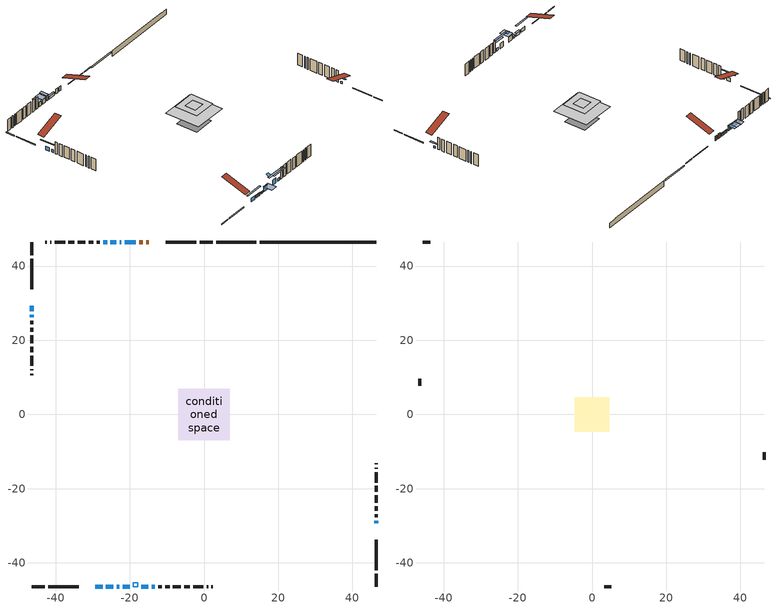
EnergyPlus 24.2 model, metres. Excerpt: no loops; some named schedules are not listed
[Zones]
conditioned space
 floor outside (Floor1 construction): -0.79,-0.79 -0.79,0.79 0.79,0.79 0.79,-0.79 z0.48
 floor adiabatic (Floor4 construction): -2.2,-2.2 -2.2,2.2 2.2,2.2 2.2,-2.2 z0.48
 floor adiabatic (AdiabaticFloorConstruction): -6.93,-6.93 -6.93,6.93 6.93,6.93 6.93,-6.93 z2.92
 floor foundation (Slab1 construction): -4.32,-4.32 -4.32,4.32 4.32,4.32 4.32,-4.32 z-1.82
 floor foundation (Slab2 construction): -2.2,-2.2 -2.2,2.2 2.2,2.2 2.2,-2.2 z-0.04
 wall outside (RimJoist1 construction): 2.37,46.47 -1.17,46.47 / -46.47,-46.47 -42.93,-46.47 / -46.47,46.47 -46.47,42.93 / 46.47,-46.47 46.47,-42.93 z0.48:0.78
 wall outside (RimJoist2 construction): -2.1,46.47 -10.34,46.47 / -42,-46.47 -33.77,-46.47 / -46.47,42 -46.47,33.77 / 46.47,-42 46.47,-33.77 z0.48:0.78
 wall outside (AdiabaticWallConstruction 1): -14.83,46.47 -15.62,46.47 / -16.55,46.47 -17.51,46.47 z0.48:2.51
 wall outside (AdiabaticWallConstruction): -29.27,-46.47 -27.34,-46.47 z0.48:1.85; -26.41,-46.47 -24.43,-46.47 / -18.44,46.47 -21.38,46.47 z0.48:1.52; -23.5,-46.47 -22.86,-46.47 / 46.47,-29.27 46.47,-28.63 z0.48:1.32; -46.47,29.27 -46.47,27.77 z0.48:1.88; -21.94,-46.47 -20.01,-46.47 / -16.93,-46.47 -15,-46.47 z0.48:2.54; -46.47,26.84 -46.47,26.16 z0.48:1.7; -14.07,-46.47 -13.21,-46.47 z0.48:1.65; -22.31,46.47 -22.74,46.47 z0.48:2.56; -23.67,46.47 -25.2,46.47 / -26.13,46.47 -27.15,46.47 z0.48:2.33
 wall outside (Wall1 construction): -28.08,46.47 -28.96,46.47 / -12.28,-46.47 -11.4,-46.47 / -46.47,25.24 -46.47,24.35 / 46.47,-27.7 46.47,-26.82 z0.48:5.36
 wall outside (Wall2 construction): -29.89,46.47 -31.06,46.47 / -10.47,-46.47 -9.29,-46.47 / -46.47,23.42 -46.47,22.25 / 46.47,-25.89 46.47,-24.72 z0.48:5.36
 wall outside (Wall3 construction): -31.99,46.47 -34.07,46.47 / -8.36,-46.47 -6.29,-46.47 / -46.47,21.32 -46.47,19.24 / 46.47,-23.79 46.47,-21.71 z0.48:5.36
 wall outside (Wall4 construction): -35,46.47 -36.52,46.47 / -5.36,-46.47 -3.84,-46.47 / -46.47,18.31 -46.47,16.79 / 46.47,-20.78 46.47,-19.26 z0.48:5.36
 wall outside (Wall5 construction): -37.45,46.47 -40.21,46.47 / -2.91,-46.47 -0.14,-46.47 / -46.47,15.86 -46.47,13.1 / 46.47,-18.33 46.47,-15.57 z0.48:5.36
 wall outside (Wall6 construction): -41.14,46.47 -41.45,46.47 / 0.78,-46.47 1.09,-46.47 / -46.47,12.17 -46.47,11.87 / 46.47,-14.64 46.47,-14.34 z0.48:5.36
 wall outside (Wall7 construction): -42.37,46.47 -42.71,46.47 / 2.02,-46.47 2.36,-46.47 / -46.47,10.94 -46.47,10.6 / 46.47,-13.41 46.47,-13.07 z0.48:5.36
 wall foundation (FoundationWall1 construction): 15.05,46.47,-1.82 15.05,46.47,0.48 43.33,46.47,0.48 43.33,46.47,0.22 46.47,46.47,0.22 46.47,46.47,-1.82
 wall foundation (FoundationWall2 construction): 14.12,46.47 3.3,46.47 z-0.04:0.48
 window (WindowConstruction): -29.27,-46.47 -27.34,-46.47 z0.48:1.85
 window (WindowConstruction 5): -26.41,-46.47 -24.43,-46.47 z0.48:1.52
 window (WindowConstruction 6): -23.5,-46.47 -22.87,-46.47 z0.48:1.32
 window (WindowConstruction 7): -18.44,46.47 -21.38,46.47 z0.48:1.52
 window (WindowConstruction 8): 46.47,-29.27 46.47,-28.63 z0.48:1.32
 window (WindowConstruction 9): -46.47,29.27 -46.47,27.77 z0.48:1.88
 window (WindowConstruction 10): -21.94,-46.47 -20.01,-46.47 z0.48:2.54
 window (WindowConstruction 12): -46.47,26.84 -46.47,26.16 z0.48:1.7
 window (WindowConstruction 1): -16.93,-46.47 -15,-46.47 z0.48:2.54
 window (WindowConstruction 2): -14.07,-46.47 -13.21,-46.47 z0.48:1.65
 window (WindowConstruction 11): -22.31,46.47 -22.74,46.47 z0.48:2.56
 window (WindowConstruction 3): -23.67,46.47 -25.2,46.47 z0.48:2.33
 window (WindowConstruction 4): -26.13,46.47 -27.15,46.47 z0.48:2.33
 door (Door): -14.84,46.47 -15.62,46.47 z0.48:2.51
 door (Door 1): -16.55,46.47 -17.51,46.47 z0.48:2.51
 ceiling adiabatic (AdiabaticFloorConstruction): 6.93,-6.93 6.93,6.93 -6.93,6.93 -6.93,-6.93 z2.92
 roof outside (AdiabaticRoofConstruction): -17.86,-46.47,5.36 -17.86,-45.32,5.74 -19.08,-45.32,5.74 -19.08,-46.47,5.36
 skylight (SkylightConstruction): -17.86,-46.47,5.36 -17.86,-45.32,5.74 -19.08,-45.32,5.74 -19.08,-46.47,5.36
attic - vented
 floor to conditioned space (Floor2 construction Reversed): -2.15,-2.15 -2.15,2.15 2.15,2.15 2.15,-2.15 z5.36
 floor to conditioned space (Floor3 construction Reversed): -4.67,-4.67 -4.67,4.67 4.67,4.67 4.67,-4.67 z5.36
 wall outside (Wall8 construction): -43.64,46.47 -45.54,46.47 / 3.29,-46.47 5.19,-46.47 / -46.47,9.67 -46.47,7.77 / 46.47,-12.14 46.47,-10.24 z0.48:5.36
 roof outside (Roof1 construction): -13.91,46.47,5.36 -13.91,36.45,8.7 -11.27,36.45,8.7 -11.27,46.47,5.36; -30.2,-46.47,5.36 -30.2,-36.45,8.7 -32.84,-36.45,8.7 -32.84,-46.47,5.36; -46.47,30.2,5.36 -36.45,30.2,8.7 -36.45,32.84,8.7 -46.47,32.84,5.36; 46.47,-30.2,5.36 36.45,-30.2,8.7 36.45,-32.84,8.7 46.47,-32.84,5.36
shading: -24.6,-46.47 -32.01,-46.47 -32.01,-47.08 -24.6,-47.08 z4.59; -24.28,-46.47 -26.56,-46.47 -26.56,-47.08 -24.28,-47.08 z1.67; -22.72,-46.47 -23.65,-46.47 -23.65,-47.08 -22.72,-47.08 z1.47; -21.53,46.47 -18.29,46.47 -18.29,47.08 -21.53,47.08 z1.67; 46.47,-27.27 46.47,-30.64 46.93,-30.64 46.93,-27.27 z2.69; -46.47,25.64 -46.47,31.4 -46.93,31.4 -46.93,25.64 z4.01; -19.71,-46.47 -22.24,-46.47 -22.24,-50.13 -19.71,-50.13 z2.84; -12.26,-46.47 -19.67,-46.47 -19.67,-47.08 -12.26,-47.08 z5.28; -10.47,-46.47 -16.81,-46.47 -16.81,-47.08 -10.47,-47.08 z4.39; -23.04,46.47 -22.01,46.47 -22.01,49.37 -23.04,49.37 z2.86; -25.5,46.47 -23.37,46.47 -23.37,49.37 -25.5,49.37 z2.63; -27.44,46.47 -25.83,46.47 -25.83,49.37 -27.44,49.37 z2.63
[Building]
Building 1: Terrain=Suburbs
[Site:Location]
Edmonton Intl AP_AB: Latitude {deg}=53.31; Longitude {deg}=-113.58; Time Zone {hr}=-7; Elevation {m}=723; Keep Site Location Information=Yes
[Site:GroundTemperature:Shallow]
-1.56185, -3.61833, -3.78302, -2.80711, 1.11059, 5.01004, 8.39065, 10.5322, 10.7141, 8.97234, 5.67794, 1.89811
[Site:WaterMainsTemperature]
Calculation Method=Schedule; Temperature Schedule=mains temperature schedule
[Material] Roughness=Rough; Thermal Absorptance=0.9
Name | Thickness {m} | Conductivity {W/m-K} | Density {kg/m3} | Specific Heat {J/kg-K} | Solar Absorptance | Visible Absorptance
asphalt or fiberglass shingles | 0.00635 | 0.162714 | 1121.4 | 1465.45 | 0.4 | 0.4
asphalt or fiberglass shingles 1 | 0.00635 | 0.162714 | 1121.4 | 1465.45 | 0.7 | 0.7
ceiling loosefill ins | 0.0846667 | 0.0480833 | 16.02 | 1046.75 | 0.7 | 0.7
ceiling loosefill ins 1 | 0.169333 | 0.0480833 | 16.02 | 1046.75 | 0.7 | 0.7
ceiling stud and cavity | 0.1397 | 0.0755593 | 65.682 | 1177.47 | 0.7 | 0.7
ceiling stud and cavity 1 | 0.1397 | 1.14976 | 65.682 | 1177.47 | 0.7 | 0.7
concrete 4.0 in. | 0.1016 | 1.803125 | 2242.8 | 837.4 | 0.7 | 0.7
concrete 8.0 in. | 0.2032 | 1.803125 | 2242.8 | 837.4 | 0.7 | 0.7
door material | 0.04445 | 0.188738 | 512.64 | 1214.23 | 0.7 | 0.7
exterior vertical ins | 0.0304294 | 0.029427 | 32.04 | 1214.23 | 0.7 | 0.7
exterior vertical ins 1 | 0.0540961 | 0.029427 | 32.04 | 1214.23 | 0.7 | 0.7
floor covering | 0.0127 | 0.0433444 | 54.468 | 1339.84 | 0.6 | 0.6
floor rigid ins | 0.051816 | 0.029427 | 32.04 | 1214.23 | 0.7 | 0.7
floor rigid ins 1; roof rigid ins; wall rigid ins | 0.512978 | 0.029427 | 32.04 | 1214.23 | 0.7 | 0.7
floor stud and cavity | 0.1397 | 0.372133 | 92.3553 | 1139.71 | 0.7 | 0.7
floor stud and cavity 1 | 0.1397 | 0.0773348 | 92.3553 | 1139.71 | 0.7 | 0.7
floor stud and cavity 2 | 0.1397 | 1.75129 | 37.0049 | 1207.88 | 0.7 | 0.7
furniture material conditioned space 1 | 0.1524 | 0.115458 | 640.8 | 1214.23 | 0.6 | 0.6
gypsum board | 0.0127 | 0.160291 | 801 | 837.4 | 0.6 | 0.6
gypsum board 1 | 0.0127 | 0.160291 | 801 | 837.4 | 0.7 | 0.7
osb sheathing 0.5 in. | 0.0127 | 0.115458 | 512.64 | 1214.23 | 0.7 | 0.7
osb sheathing 0.75 in. | 0.01905 | 0.115458 | 512.64 | 1214.23 | 0.7 | 0.7
osb sheathing 2.0 in. | 0.0508 | 0.115458 | 512.64 | 1214.23 | 0.7 | 0.7
rim joist stud and cavity | 0.0508 | 0.0328745 | 125.044 | 1163.47 | 0.6 | 0.6
roof stud and cavity | 0.18415 | 1.78685 | 37.0049 | 1207.88 | 0.6 | 0.6
wall stud and cavity | 0.1397 | 0.130064 | 139.0536 | 1170.24 | 0.7 | 0.7
wall stud and cavity 1 | 0.1397 | 0.0728542 | 139.0536 | 1170.24 | 0.7 | 0.7
wall stud and cavity 2 | 0.1397 | 0.0854019 | 139.0536 | 1170.24 | 0.7 | 0.7
wall stud and cavity 3 | 0.1397 | 0.0751309 | 139.0536 | 1170.24 | 0.7 | 0.7
wall stud and cavity 4 | 0.1397 | 0.0861437 | 139.0536 | 1170.24 | 0.7 | 0.7
wall stud and cavity 5 | 0.1397 | 0.119847 | 139.0536 | 1170.24 | 0.7 | 0.7
wall stud and cavity 6 | 0.1397 | 0.0747065 | 139.0536 | 1170.24 | 0.7 | 0.7
wall stud and cavity 7 | 0.0889 | 6.1454 | 50.32683 | 1063.81 | 0.6 | 0.6
wall stud and cavity 8 | 0.0889 | 0.380278 | 52.3479 | 1209.89 | 0.7 | 0.7
wall stud and cavity 9 | 0.0889 | 0.391764 | 83.0341 | 1211.67 | 0.7 | 0.7
wood siding | 0.0254 | 0.102417 | 544.68 | 1172.36 | 0.4 | 0.4
wood siding 1 | 0.00254 | 0.102417 | 544.68 | 1172.36 | 0.4 | 0.4
wood siding 2; wood siding 3; wood siding 4 | 0.0254 | 0.102417 | 544.68 | 1172.36 | 0.7 | 0.7
[WindowMaterial:SimpleGlazingSystem]
Name | U-Factor {W/m2-K} | Solar Heat Gain Coefficient
SkylightMaterial | 4.38361 | 0.6515
WindowMaterial | 3.04284 | 0.64
WindowMaterial 1 | 2.76632 | 0.61
WindowMaterial 10 | 3.114383 | 0.6
WindowMaterial 11 | 5.78702 | 0.59
WindowMaterial 2 | 3.071798 | 0.57
WindowMaterial 3 | 3.09962 | 0.62
WindowMaterial 4 | 3.09962 | 0.52
WindowMaterial 5 | 1.71248 | 0.41
WindowMaterial 6 | 1.92541 | 0.33
WindowMaterial 7 | 3.05874 | 0.6
WindowMaterial 8 | 3.09224 | 0.5
WindowMaterial 9 | 3.04852 | 0.63
[Construction]
AdiabaticFloorConstruction: floor stud and cavity 2, floor rigid ins 1, osb sheathing 0.75 in., floor covering
AdiabaticRoofConstruction: asphalt or fiberglass shingles 1, roof rigid ins, osb sheathing 0.75 in., roof stud and cavity
AdiabaticWallConstruction: wood siding 3, wall rigid ins, wall stud and cavity 8, gypsum board
AdiabaticWallConstruction 1: wood siding 4, wall rigid ins, wall stud and cavity 8, gypsum board
Door; Door 1: door material
Floor1 construction: floor stud and cavity, floor rigid ins, osb sheathing 0.75 in., floor covering
Floor2 construction Reversed: gypsum board, ceiling stud and cavity, ceiling loosefill ins
Floor3 construction Reversed: gypsum board, ceiling stud and cavity 1, ceiling loosefill ins 1
Floor4 construction: floor stud and cavity 1, osb sheathing 0.75 in., floor covering
FoundationWall1 construction; FoundationWall2 construction: concrete 8.0 in., gypsum board 1
furniture construction conditioned space 1: furniture material conditioned space 1
PartitionWallConstruction: gypsum board, wall stud and cavity 9, gypsum board
RimJoist1 construction; RimJoist2 construction: wood siding 2, osb sheathing 2.0 in., rim joist stud and cavity
Roof1 construction: asphalt or fiberglass shingles
SkylightConstruction: SkylightMaterial
Slab1 construction; Slab2 construction: concrete 4.0 in.
Wall1 construction: wood siding, osb sheathing 0.5 in., wall stud and cavity, gypsum board
Wall2 construction: wood siding, osb sheathing 0.5 in., wall stud and cavity 1, gypsum board
Wall3 construction: wood siding, osb sheathing 0.5 in., wall stud and cavity 2, gypsum board
Wall4 construction: wood siding, osb sheathing 0.5 in., wall stud and cavity 3, gypsum board
Wall5 construction: wood siding, osb sheathing 0.5 in., wall stud and cavity 4, gypsum board
Wall6 construction: wood siding, osb sheathing 0.5 in., wall stud and cavity 5, gypsum board
Wall7 construction: wood siding, osb sheathing 0.5 in., wall stud and cavity 6, gypsum board
Wall8 construction: wood siding 1, wall stud and cavity 7
WindowConstruction: WindowMaterial
WindowConstruction 1; WindowConstruction 10: WindowMaterial 1
WindowConstruction 11: WindowMaterial 10
WindowConstruction 12: WindowMaterial 11
WindowConstruction 2: WindowMaterial 2
WindowConstruction 3: WindowMaterial 3
WindowConstruction 4: WindowMaterial 4
WindowConstruction 5: WindowMaterial 5
WindowConstruction 6: WindowMaterial 6
WindowConstruction 7: WindowMaterial 7
WindowConstruction 8: WindowMaterial 8
WindowConstruction 9: WindowMaterial 9
[Zone] Multiplier=1; Part of Total Floor Area=Yes
Name | Volume {m3}
attic - vented | 58.5226
conditioned space | 684.2
[Space]
Name | Zone | Volume {m3}
attic - vented 1 | attic - vented | 58.5226
conditioned space 1 | conditioned space | 684.2
[ZoneInfiltration:EffectiveLeakageArea]
infil attic - vented 1: Zone or Space=attic - vented 1; Schedule=Always On Discrete; Effective Air Leakage Area {cm2}=3678.13; Stack Coefficient=0.000571372; Wind Coefficient=1.61503e-05
[ZoneMixing]
whole house fan mix: Zone or Space=attic - vented; Schedule=Always On Continuous; Design Flow Rate Calculation Method=Flow/Zone; Design Flow Rate {m3/s}=0; Source Zone or Space=conditioned space
[SurfaceProperty:ExposedFoundationPerimeter] Exposed Perimeter Calculation Method=TotalExposedPerimeter
Name | Total Exposed Perimeter {m}
Slab1 | 31.425
Slab2 | 10.82
[InternalMass] Zone or ZoneList=conditioned space; Space or SpaceList=conditioned space 1
Name | Construction | Surface Area {m2}
furniture mass conditioned space 1 | furniture construction conditioned space 1 | 123.122
partition wall mass | PartitionWallConstruction | 288.462
[Lights]
interior lighting: Zone or ZoneList or Space or SpaceList=conditioned space 1; Schedule=interior lighting schedule; Design Level Calculation Method=LightingLevel; Lighting Level {W}=343.2; Return Air Fraction=0; Fraction Radiant=0.6; Fraction Visible=0.2; Fraction Replaceable=1
[People]
occupants: Zone or ZoneList or Space or SpaceList=conditioned space 1; Number of People Schedule=occupants schedule; Number of People Calculation Method=People; Number of People=3; Fraction Radiant=0.314171; Sensible Heat Fraction=0.56303; Activity Level Schedule=occupants activity schedule; Carbon Dioxide Generation Rate {m3/s-W}=0; Enable ASHRAE 55 Comfort Warnings=No; Mean Radiant Temperature Calculation Type=EnclosureAveraged
[ElectricEquipment] Zone or ZoneList or Space or SpaceList=conditioned space 1; Design Level Calculation Method=EquipmentLevel
Name | Schedule | Design Level {W} | Fraction Latent | Fraction Radiant | Fraction Lost
clothes dryer | clothes dryer schedule | 140.772 | 0.015 | 0.081 | 0.85
clothes washer | clothes washer schedule | 32.1985 | 0.03 | 0.162 | 0.7
cooking range | cooking range schedule | 215.147 | 0.08 | 0.432 | 0.2
dishwasher | dishwasher schedule | 66.8632 | 0.3 | 0.18 | 0.4
fridge | fridge schedule | 72.9452 | 0 | 0.6 | 0
mech vent bath fan 0 | mech vent bath fan 0 schedule | 25.1 | 0 | 0 | 1
mech vent bath fan 1 | mech vent bath fan 1 schedule | 25.1 | 0 | 0 | 1
mech vent bath fan 2 | mech vent bath fan 2 schedule | 25.1 | 0 | 0 | 1
mech vent house fan | mech vent house fan schedule | 0 | 0 | 0 | 1
mech vent house fan cfis | mech vent house fan cfis schedule | 0 | 0 | 0 | 0
mech vent range fan 0 | mech vent range fan 0 schedule | 57 | 0 | 0 | 1
misc plug loads | misc plug loads schedule | 494.7 | 0.045 | 0.513 | 0.1
whole house fan | Always On Discrete | 0 | 0 | 0 | 1
[OtherEquipment] Zone or ZoneList or Space or SpaceList=conditioned space 1; Design Level Calculation Method=EquipmentLevel
Name | Fuel Type | Schedule | Design Level {W} | Fraction Latent | Fraction Radiant | Fraction Lost
clothes dryer 1 | Electricity | clothes dryer schedule | 0 | 0.015 | 0.081 | 0.85
cooking range 1 | Electricity | cooking range schedule | 0 | 0.08 | 0.432 | 0.2
general water use latent | None | general water use schedule | 62.594 | 1 | 0 | 0
general water use sensible | None | general water use schedule | -61.6891 | 0 | 0.6 | 0
mech vent house fan latent load | None | Always On Discrete | 0 | 1 | 0 | 0
mech vent house fan sensible load | None | Always On Discrete | 0 | 0 | 0 | 0
water heater energy adjustment1 | NaturalGas | Always On Discrete | 0.01 | 0 | 0 | 1
[ZoneInfiltration:DesignFlowRate] Zone or ZoneList or Space or SpaceList=conditioned space 1; Schedule=Always On Discrete; Design Flow Rate Calculation Method=Flow/Zone; Design Flow Rate {m3/s}=0
infil flow; natural vent flow; whole house fan flow
[Foundation:Kiva] Initial Indoor Air Temperature {C}=18; Wall Height Above Grade {m}=0.479999; Wall Depth Below Slab {m}=0.2032; Custom Block X Position 1 {m}=0.2159; Custom Block Z Position 1 {m}=0
Name | Custom Block Material Name 1 | Custom Block Depth 1 {m}
Foundation Kiva 1 | exterior vertical ins | 2.29999
Foundation Kiva 2 | exterior vertical ins 1 | 0.519989
[Foundation:Kiva:Settings]
Soil Conductivity {W/m-K}=0.849921; Soil Density {kg/m3}=1842.3; Soil Specific Heat {J/kg-K}=418.7; Ground Solar Absorptivity=0.9; Ground Thermal Absorptivity=0.9; Ground Surface Roughness {m}=0.03; Far-Field Width {m}=40; Deep-Ground Boundary Condition=ZeroFlux; Deep-Ground Depth {m}=40; Minimum Cell Dimension {m}=0.2; Maximum Cell Growth Coefficient=3; Simulation Timestep=Timestep
[Exterior:Lights]
exterior lighting: Schedule=exterior lighting schedule; Design Level {W}=75.6
[Schedule:Constant]
Name | Hourly Value
Always On Continuous; mech vent house fan schedule; mech vent house fan cfis schedule; Always On Discrete | 1
occupants activity schedule | 117.228
fridge schedule | 0
[Schedule:Week:Daily]
interior lighting schedule Week Rule - Jan1-Jan27: interior lighting schedule day, interior lighting schedule day, interior lighting schedule day, interior lighting schedule day, interior lighting schedule day, interior lighting schedule day, interior lighting schedule day, interior lighting schedule default day, interior lighting schedule default day, interior lighting schedule default day, interior lighting schedule default day, interior lighting schedule default day
interior lighting schedule Week Rule - Jan28-Feb3: interior lighting schedule day, interior lighting schedule day, interior lighting schedule day, interior lighting schedule day, interior lighting schedule day 1, interior lighting schedule day 1, interior lighting schedule day 1, interior lighting schedule default day, interior lighting schedule default day, interior lighting schedule default day, interior lighting schedule default day, interior lighting schedule default day
interior lighting schedule Week Rule - Feb4-Feb24: interior lighting schedule day 1, interior lighting schedule day 1, interior lighting schedule day 1, interior lighting schedule day 1, interior lighting schedule day 1, interior lighting schedule day 1, interior lighting schedule day 1, interior lighting schedule default day, interior lighting schedule default day, interior lighting schedule default day, interior lighting schedule default day, interior lighting schedule default day
interior lighting schedule Week Rule - Feb25-Mar3: interior lighting schedule day 1, interior lighting schedule day 1, interior lighting schedule day 1, interior lighting schedule day 1, interior lighting schedule day 2, interior lighting schedule day 2, interior lighting schedule day 2, interior lighting schedule default day, interior lighting schedule default day, interior lighting schedule default day, interior lighting schedule default day, interior lighting schedule default day
interior lighting schedule Week Rule - Mar4-Mar31: interior lighting schedule day 2, interior lighting schedule day 2, interior lighting schedule day 2, interior lighting schedule day 2, interior lighting schedule day 2, interior lighting schedule day 2, interior lighting schedule day 2, interior lighting schedule default day, interior lighting schedule default day, interior lighting schedule default day, interior lighting schedule default day, interior lighting schedule default day
interior lighting schedule Week Rule - Apr1-Apr28: interior lighting schedule day 3, interior lighting schedule day 3, interior lighting schedule day 3, interior lighting schedule day 3, interior lighting schedule day 3, interior lighting schedule day 3, interior lighting schedule day 3, interior lighting schedule default day, interior lighting schedule default day, interior lighting schedule default day, interior lighting schedule default day, interior lighting schedule default day
interior lighting schedule Week Rule - Apr29-May5: interior lighting schedule day 3, interior lighting schedule day 3, interior lighting schedule day 4, interior lighting schedule day 4, interior lighting schedule day 4, interior lighting schedule day 4, interior lighting schedule day 4, interior lighting schedule default day, interior lighting schedule default day, interior lighting schedule default day, interior lighting schedule default day, interior lighting schedule default day
interior lighting schedule Week Rule - May6-May26: interior lighting schedule day 4, interior lighting schedule day 4, interior lighting schedule day 4, interior lighting schedule day 4, interior lighting schedule day 4, interior lighting schedule day 4, interior lighting schedule day 4, interior lighting schedule default day, interior lighting schedule default day, interior lighting schedule default day, interior lighting schedule default day, interior lighting schedule default day
interior lighting schedule Week Rule - May27-Jun2: interior lighting schedule day 4, interior lighting schedule day 4, interior lighting schedule day 4, interior lighting schedule day 4, interior lighting schedule day 4, interior lighting schedule day 5, interior lighting schedule day 5, interior lighting schedule default day, interior lighting schedule default day, interior lighting schedule default day, interior lighting schedule default day, interior lighting schedule default day
interior lighting schedule Week Rule - Jun3-Jun30: interior lighting schedule day 5, interior lighting schedule day 5, interior lighting schedule day 5, interior lighting schedule day 5, interior lighting schedule day 5, interior lighting schedule day 5, interior lighting schedule day 5, interior lighting schedule default day, interior lighting schedule default day, interior lighting schedule default day, interior lighting schedule default day, interior lighting schedule default day
interior lighting schedule Week Rule - Jul1-Jul28: interior lighting schedule day 6, interior lighting schedule day 6, interior lighting schedule day 6, interior lighting schedule day 6, interior lighting schedule day 6, interior lighting schedule day 6, interior lighting schedule day 6, interior lighting schedule default day, interior lighting schedule default day, interior lighting schedule default day, interior lighting schedule default day, interior lighting schedule default day
interior lighting schedule Week Rule - Jul29-Aug4: interior lighting schedule day 6, interior lighting schedule day 6, interior lighting schedule day 6, interior lighting schedule day 7, interior lighting schedule day 7, interior lighting schedule day 7, interior lighting schedule day 7, interior lighting schedule default day, interior lighting schedule default day, interior lighting schedule default day, interior lighting schedule default day, interior lighting schedule default day
interior lighting schedule Week Rule - Aug5-Aug25: interior lighting schedule day 7, interior lighting schedule day 7, interior lighting schedule day 7, interior lighting schedule day 7, interior lighting schedule day 7, interior lighting schedule day 7, interior lighting schedule day 7, interior lighting schedule default day, interior lighting schedule default day, interior lighting schedule default day, interior lighting schedule default day, interior lighting schedule default day
interior lighting schedule Week Rule - Aug26-Sep1: interior lighting schedule day 7, interior lighting schedule day 7, interior lighting schedule day 7, interior lighting schedule day 7, interior lighting schedule day 7, interior lighting schedule day 7, interior lighting schedule day 8, interior lighting schedule default day, interior lighting schedule default day, interior lighting schedule default day, interior lighting schedule default day, interior lighting schedule default day
interior lighting schedule Week Rule - Sep2-Sep29: interior lighting schedule day 8, interior lighting schedule day 8, interior lighting schedule day 8, interior lighting schedule day 8, interior lighting schedule day 8, interior lighting schedule day 8, interior lighting schedule day 8, interior lighting schedule default day, interior lighting schedule default day, interior lighting schedule default day, interior lighting schedule default day, interior lighting schedule default day
interior lighting schedule Week Rule - Sep30-Oct6: interior lighting schedule day 8, interior lighting schedule day 9, interior lighting schedule day 9, interior lighting schedule day 9, interior lighting schedule day 9, interior lighting schedule day 9, interior lighting schedule day 9, interior lighting schedule default day, interior lighting schedule default day, interior lighting schedule default day, interior lighting schedule default day, interior lighting schedule default day
interior lighting schedule Week Rule - Oct7-Oct27: interior lighting schedule day 9, interior lighting schedule day 9, interior lighting schedule day 9, interior lighting schedule day 9, interior lighting schedule day 9, interior lighting schedule day 9, interior lighting schedule day 9, interior lighting schedule default day, interior lighting schedule default day, interior lighting schedule default day, interior lighting schedule default day, interior lighting schedule default day
interior lighting schedule Week Rule - Oct28-Nov3: interior lighting schedule day 9, interior lighting schedule day 9, interior lighting schedule day 9, interior lighting schedule day 9, interior lighting schedule day 10, interior lighting schedule day 10, interior lighting schedule day 10, interior lighting schedule default day, interior lighting schedule default day, interior lighting schedule default day, interior lighting schedule default day, interior lighting schedule default day
interior lighting schedule Week Rule - Nov4-Nov24: interior lighting schedule day 10, interior lighting schedule day 10, interior lighting schedule day 10, interior lighting schedule day 10, interior lighting schedule day 10, interior lighting schedule day 10, interior lighting schedule day 10, interior lighting schedule default day, interior lighting schedule default day, interior lighting schedule default day, interior lighting schedule default day, interior lighting schedule default day
interior lighting schedule Week Rule - Nov25-Dec1: interior lighting schedule day 10, interior lighting schedule day 10, interior lighting schedule day 10, interior lighting schedule day 10, interior lighting schedule day 10, interior lighting schedule day 10, interior lighting schedule day 11, interior lighting schedule default day, interior lighting schedule default day, interior lighting schedule default day, interior lighting schedule default day, interior lighting schedule default day
interior lighting schedule Week Rule - Dec2-Dec31: interior lighting schedule day 11, interior lighting schedule day 11, interior lighting schedule day 11, interior lighting schedule day 11, interior lighting schedule day 11, interior lighting schedule day 11, interior lighting schedule day 11, interior lighting schedule default day, interior lighting schedule default day, interior lighting schedule default day, interior lighting schedule default day, interior lighting schedule default day
occupants schedule Week Rule - Jan1-Dec31: occupants schedule day, occupants schedule day, occupants schedule day, occupants schedule day, occupants schedule day, occupants schedule day, occupants schedule day, occupants schedule default day, occupants schedule default day, occupants schedule default day, occupants schedule default day, occupants schedule default day
clothes dryer schedule Week Rule - Jan1-Dec31: clothes dryer schedule day, clothes dryer schedule day, clothes dryer schedule day, clothes dryer schedule day, clothes dryer schedule day, clothes dryer schedule day, clothes dryer schedule day, clothes dryer schedule default day, clothes dryer schedule default day, clothes dryer schedule default day, clothes dryer schedule default day, clothes dryer schedule default day
clothes washer schedule Week Rule - Jan1-Dec31: clothes washer schedule day, clothes washer schedule day, clothes washer schedule day, clothes washer schedule day, clothes washer schedule day, clothes washer schedule day, clothes washer schedule day, clothes washer schedule default day, clothes washer schedule default day, clothes washer schedule default day, clothes washer schedule default day, clothes washer schedule default day
cooking range schedule Week Rule - Jan1-Dec31: cooking range schedule day, cooking range schedule day, cooking range schedule day, cooking range schedule day, cooking range schedule day, cooking range schedule day, cooking range schedule day, cooking range schedule default day, cooking range schedule default day, cooking range schedule default day, cooking range schedule default day, cooking range schedule default day
dishwasher schedule Week Rule - Jan1-Dec31: dishwasher schedule day, dishwasher schedule day, dishwasher schedule day, dishwasher schedule day, dishwasher schedule day, dishwasher schedule day, dishwasher schedule day, dishwasher schedule default day, dishwasher schedule default day, dishwasher schedule default day, dishwasher schedule default day, dishwasher schedule default day
mech vent bath fan 0 schedule Week Rule - Jan1-Dec31: mech vent bath fan 0 schedule day, mech vent bath fan 0 schedule day, mech vent bath fan 0 schedule day, mech vent bath fan 0 schedule day, mech vent bath fan 0 schedule day, mech vent bath fan 0 schedule day, mech vent bath fan 0 schedule day, mech vent bath fan 0 schedule default day, mech vent bath fan 0 schedule default day, mech vent bath fan 0 schedule default day, mech vent bath fan 0 schedule default day, mech vent bath fan 0 schedule default day
mech vent bath fan 1 schedule Week Rule - Jan1-Dec31: mech vent bath fan 1 schedule day, mech vent bath fan 1 schedule day, mech vent bath fan 1 schedule day, mech vent bath fan 1 schedule day, mech vent bath fan 1 schedule day, mech vent bath fan 1 schedule day, mech vent bath fan 1 schedule day, mech vent bath fan 1 schedule default day, mech vent bath fan 1 schedule default day, mech vent bath fan 1 schedule default day, mech vent bath fan 1 schedule default day, mech vent bath fan 1 schedule default day
mech vent bath fan 2 schedule Week Rule - Jan1-Dec31: mech vent bath fan 2 schedule day, mech vent bath fan 2 schedule day, mech vent bath fan 2 schedule day, mech vent bath fan 2 schedule day, mech vent bath fan 2 schedule day, mech vent bath fan 2 schedule day, mech vent bath fan 2 schedule day, mech vent bath fan 2 schedule default day, mech vent bath fan 2 schedule default day, mech vent bath fan 2 schedule default day, mech vent bath fan 2 schedule default day, mech vent bath fan 2 schedule default day
mech vent range fan 0 schedule Week Rule - Jan1-Dec31: mech vent range fan 0 schedule day, mech vent range fan 0 schedule day, mech vent range fan 0 schedule day, mech vent range fan 0 schedule day, mech vent range fan 0 schedule day, mech vent range fan 0 schedule day, mech vent range fan 0 schedule day, mech vent range fan 0 schedule default day, mech vent range fan 0 schedule default day, mech vent range fan 0 schedule default day, mech vent range fan 0 schedule default day, mech vent range fan 0 schedule default day
misc plug loads schedule Week Rule - Jan1-Dec31: misc plug loads schedule day, misc plug loads schedule day, misc plug loads schedule day, misc plug loads schedule day, misc plug loads schedule day, misc plug loads schedule day, misc plug loads schedule day, misc plug loads schedule default day, misc plug loads schedule default day, misc plug loads schedule default day, misc plug loads schedule default day, misc plug loads schedule default day
general water use schedule Week Rule - Jan1-Dec31: general water use schedule day, general water use schedule day, general water use schedule day, general water use schedule day, general water use schedule day, general water use schedule day, general water use schedule day, general water use schedule default day, general water use schedule default day, general water use schedule default day, general water use schedule default day, general water use schedule default day
exterior lighting schedule Week Rule - Jan1-Jan27: exterior lighting schedule day, exterior lighting schedule day, exterior lighting schedule day, exterior lighting schedule day, exterior lighting schedule day, exterior lighting schedule day, exterior lighting schedule day, exterior lighting schedule default day, exterior lighting schedule default day, exterior lighting schedule default day, exterior lighting schedule default day, exterior lighting schedule default day
[Schedule:Year]
interior lighting schedule: interior lighting schedule Week Rule - Jan1-Jan27, 1, 1, 1, 27, interior lighting schedule Week Rule - Jan28-Feb3, 1, 28, 2, 3, interior lighting schedule Week Rule - Feb4-Feb24, 2, 4, 2, 24, interior lighting schedule Week Rule - Feb25-Mar3, 2, 25, 3, 3, interior lighting schedule Week Rule - Mar4-Mar31, 3, 4, 3, 31, interior lighting schedule Week Rule - Apr1-Apr28, 4, 1, 4, 28, interior lighting schedule Week Rule - Apr29-May5, 4, 29, 5, 5, interior lighting schedule Week Rule - May6-May26, 5, 6, 5, 26, interior lighting schedule Week Rule - May27-Jun2, 5, 27, 6, 2, interior lighting schedule Week Rule - Jun3-Jun30, 6, 3, 6, 30, interior lighting schedule Week Rule - Jul1-Jul28, 7, 1, 7, 28, interior lighting schedule Week Rule - Jul29-Aug4, 7, 29, 8, 4, interior lighting schedule Week Rule - Aug5-Aug25, 8, 5, 8, 25, interior lighting schedule Week Rule - Aug26-Sep1, 8, 26, 9, 1, interior lighting schedule Week Rule - Sep2-Sep29, 9, 2, 9, 29, interior lighting schedule Week Rule - Sep30-Oct6, 9, 30, 10, 6, interior lighting schedule Week Rule - Oct7-Oct27, 10, 7, 10, 27, interior lighting schedule Week Rule - Oct28-Nov3, 10, 28, 11, 3, interior lighting schedule Week Rule - Nov4-Nov24, 11, 4, 11, 24, interior lighting schedule Week Rule - Nov25-Dec1, 11, 25, 12, 1, interior lighting schedule Week Rule - Dec2-Dec31, 12, 2, 12, 31
occupants schedule: occupants schedule Week Rule - Jan1-Dec31, 1, 1, 12, 31
clothes dryer schedule: clothes dryer schedule Week Rule - Jan1-Dec31, 1, 1, 12, 31
clothes washer schedule: clothes washer schedule Week Rule - Jan1-Dec31, 1, 1, 12, 31
cooking range schedule: cooking range schedule Week Rule - Jan1-Dec31, 1, 1, 12, 31
dishwasher schedule: dishwasher schedule Week Rule - Jan1-Dec31, 1, 1, 12, 31
mech vent bath fan 0 schedule: mech vent bath fan 0 schedule Week Rule - Jan1-Dec31, 1, 1, 12, 31
mech vent bath fan 1 schedule: mech vent bath fan 1 schedule Week Rule - Jan1-Dec31, 1, 1, 12, 31
mech vent bath fan 2 schedule: mech vent bath fan 2 schedule Week Rule - Jan1-Dec31, 1, 1, 12, 31
mech vent range fan 0 schedule: mech vent range fan 0 schedule Week Rule - Jan1-Dec31, 1, 1, 12, 31
misc plug loads schedule: misc plug loads schedule Week Rule - Jan1-Dec31, 1, 1, 12, 31
general water use schedule: general water use schedule Week Rule - Jan1-Dec31, 1, 1, 12, 31
exterior lighting schedule: exterior lighting schedule Week Rule - Jan1-Jan27, 1, 1, 1, 27, exterior lighting schedule Week Rule - Jan28-Feb3, 1, 28, 2, 3, exterior lighting schedule Week Rule - Feb4-Feb24, 2, 4, 2, 24, exterior lighting schedule Week Rule - Feb25-Mar3, 2, 25, 3, 3, exterior lighting schedule Week Rule - Mar4-Mar31, 3, 4, 3, 31, exterior lighting schedule Week Rule - Apr1-Apr28, 4, 1, 4, 28, exterior lighting schedule Week Rule - Apr29-May5, 4, 29, 5, 5, exterior lighting schedule Week Rule - May6-May26, 5, 6, 5, 26, exterior lighting schedule Week Rule - May27-Jun2, 5, 27, 6, 2, exterior lighting schedule Week Rule - Jun3-Jun30, 6, 3, 6, 30, exterior lighting schedule Week Rule - Jul1-Jul28, 7, 1, 7, 28, exterior lighting schedule Week Rule - Jul29-Aug4, 7, 29, 8, 4, exterior lighting schedule Week Rule - Aug5-Aug25, 8, 5, 8, 25, exterior lighting schedule Week Rule - Aug26-Sep1, 8, 26, 9, 1, exterior lighting schedule Week Rule - Sep2-Sep29, 9, 2, 9, 29, exterior lighting schedule Week Rule - Sep30-Oct6, 9, 30, 10, 6, exterior lighting schedule Week Rule - Oct7-Oct27, 10, 7, 10, 27, exterior lighting schedule Week Rule - Oct28-Nov3, 10, 28, 11, 3, exterior lighting schedule Week Rule - Nov4-Nov24, 11, 4, 11, 24, exterior lighting schedule Week Rule - Nov25-Dec1, 11, 25, 12, 1, exterior lighting schedule Week Rule - Dec2-Dec31, 12, 2, 12, 31
[Schedule:Compact]
mains temperature schedule: Through: 01/01, For: AllDays, Until: 24:00, 3.97167, Through: 01/02, For: AllDays, Until: 24:00, 3.90778, Through: 01/03, For: AllDays, Until: 24:00, 3.84556, Through: 01/04, For: AllDays, Until: 24:00, 3.78389, Through: 01/05, For: AllDays, Until: 24:00, 3.72278, Through: 01/06, For: AllDays, Until: 24:00, 3.66278, Through: 01/07, For: AllDays, Until: 24:00, 3.60389, Through: 01/08, For: AllDays, Until: 24:00, 3.54556, Through: 01/09, For: AllDays, Until: 24:00, 3.48833, Through: 01/10, For: AllDays, Until: 24:00, 3.43167, Through: 01/11, For: AllDays, Until: 24:00, 3.37611, Through: 01/12, For: AllDays, Until: 24:00, 3.32167, Through: 01/13, For: AllDays, Until: 24:00, 3.26833, Through: 01/14, For: AllDays, Until: 24:00, 3.21556, Through: 01/15, For: AllDays, Until: 24:00, 3.16444, Through: 01/16, For: AllDays, Until: 24:00, 3.11389, Through: 01/17, For: AllDays, Until: 24:00, 3.06444, Through: 01/18, For: AllDays, Until: 24:00, 3.01611, Through: 01/19, For: AllDays, Until: 24:00, 2.96889, Through: 01/20, For: AllDays, Until: 24:00, 2.92278, Through: 01/21, For: AllDays, Until: 24:00, 2.87722, Through: 01/22, For: AllDays, Until: 24:00, 2.83333, Through: 01/23, For: AllDays, Until: 24:00, 2.79056, Through: 01/24, For: AllDays, Until: 24:00, 2.74889, Through: 01/25, For: AllDays, Until: 24:00, 2.70833, Through: 01/26, For: AllDays, Until: 24:00, 2.66889, Through: 01/27, For: AllDays, Until: 24:00, 2.63056, Through: 01/28, For: AllDays, Until: 24:00, 2.59333, Through: 01/29, For: AllDays, Until: 24:00, 2.55778, Through: 01/30, For: AllDays, Until: 24:00, 2.52278, Through: 01/31, For: AllDays, Until: 24:00, 2.48944, Through: 02/01, For: AllDays, Until: 24:00, 2.45722, Through: 02/02, For: AllDays, Until: 24:00, 2.42611, Through: 02/03, For: AllDays, Until: 24:00, 2.39667, Through: 02/04, For: AllDays, Until: 24:00, 2.36833, Through: 02/05, For: AllDays, Until: 24:00, 2.34111, Through: 02/06, For: AllDays, Until: 24:00, 2.315, Through: 02/07, For: AllDays, Until: 24:00, 2.29056, Through: 02/08, For: AllDays, Until: 24:00, 2.26722, Through: 02/09, For: AllDays, Until: 24:00, 2.245, Through: 02/10, For: AllDays, Until: 24:00, 2.22444, Through: 02/11, For: AllDays, Until: 24:00, 2.20444, Through: 02/12, For: AllDays, Until: 24:00, 2.18667, Through: 02/13, For: AllDays, Until: 24:00, 2.17, Through: 02/14, For: AllDays, Until: 24:00, 2.15444, Through: 02/15, For: AllDays, Until: 24:00, 2.14, Through: 02/16, For: AllDays, Until: 24:00, 2.12722, Through: 02/17, For: AllDays, Until: 24:00, 2.11556, Through: 02/18, For: AllDays, Until: 24:00, 2.10556, Through: 02/19, For: AllDays, Until: 24:00, 2.09667, Through: 02/20, For: AllDays, Until: 24:00, 2.08889, Through: 02/21, For: AllDays, Until: 24:00, 2.08278, Through: 02/22, For: AllDays, Until: 24:00, 2.07833, Through: 02/23, For: AllDays, Until: 24:00, 2.07444, Through: 02/24, For: AllDays, Until: 24:00, 2.07278, Through: 02/25, For: AllDays, Until: 24:00, 2.07167, Through: 02/26, For: AllDays, Until: 24:00, 2.07222, Through: 02/27, For: AllDays, Until: 24:00, 2.07444, Through: 02/28, For: AllDays, Until: 24:00, 2.07778, Through: 03/01, For: AllDays, Until: 24:00, 2.08222, Through: 03/02, For: AllDays, Until: 24:00, 2.08833, Through: 03/03, For: AllDays, Until: 24:00, 2.09556, Through: 03/04, For: AllDays, Until: 24:00, 2.10444, Through: 03/05, For: AllDays, Until: 24:00, 2.11444, Through: 03/06, For: AllDays, Until: 24:00, 2.12556, Through: 03/07, For: AllDays, Until: 24:00, 2.13833, Through: 03/08, For: AllDays, Until: 24:00, 2.15278, Through: 03/09, For: AllDays, Until: 24:00, 2.16778, Through: 03/10, For: AllDays, Until: 24:00, 2.18444, Through: 03/11, For: AllDays, Until: 24:00, 2.20278, Through: 03/12, For: AllDays, Until: 24:00, 2.22167, Through: 03/13, For: AllDays, Until: 24:00, 2.24278, Through: 03/14, For: AllDays, Until: 24:00, 2.26444, Through: 03/15, For: AllDays, Until: 24:00, 2.28778, Through: 03/16, For: AllDays, Until: 24:00, 2.31222, Through: 03/17, For: AllDays, Until: 24:00, 2.33778, Through: 03/18, For: AllDays, Until: 24:00, 2.365, Through: 03/19, For: AllDays, Until: 24:00, 2.39333, Through: 03/20, For: AllDays, Until: 24:00, 2.42278, Through: 03/21, For: AllDays, Until: 24:00, 2.45389, Through: 03/22, For: AllDays, Until: 24:00, 2.48611, Through: 03/23, For: AllDays, Until: 24:00, 2.51889, Through: 03/24, For: AllDays, Until: 24:00, 2.55389, Through: 03/25, For: AllDays, Until: 24:00, 2.58944, Through: 03/26, For: AllDays, Until: 24:00, 2.62611, Through: 03/27, For: AllDays, Until: 24:00, 2.66444, Through: 03/28, For: AllDays, Until: 24:00, 2.70389, Through: 03/29, For: AllDays, Until: 24:00, 2.74389, Through: 03/30, For: AllDays, Until: 24:00, 2.78556, Through: 03/31, For: AllDays, Until: 24:00, 2.82833, Through: 04/01, For: AllDays, Until: 24:00, 2.87222, Through: 04/02, For: AllDays, Until: 24:00, 2.91722, Through: 04/03, For: AllDays, Until: 24:00, 2.96333, Through: 04/04, For: AllDays, Until: 24:00, 3.01056, Through: 04/05, For: AllDays, Until: 24:00, 3.05889, Through: 04/06, For: AllDays, Until: 24:00, 3.10833, Through: 04/07, For: AllDays, Until: 24:00, 3.15833, Through: 04/08, For: AllDays, Until: 24:00, 3.21, Through: 04/09, For: AllDays, Until: 24:00, 3.26222, Through: 04/10, For: AllDays, Until: 24:00, 3.31556, Through: 04/11, For: AllDays, Until: 24:00, 3.37, Through: 04/12, For: AllDays, Until: 24:00, 3.42556, Through: 04/13, For: AllDays, Until: 24:00, 3.48167, Through: 04/14, For: AllDays, Until: 24:00, 3.53889, Through: 04/15, For: AllDays, Until: 24:00, 3.59722, Through: 04/16, For: AllDays, Until: 24:00, 3.65611, Through: 04/17, For: AllDays, Until: 24:00, 3.71611, Through: 04/18, For: AllDays, Until: 24:00, 3.77667, Through: 04/19, For: AllDays, Until: 24:00, 3.83833, Through: 04/20, For: AllDays, Until: 24:00, 3.90111, Through: 04/21, For: AllDays, Until: 24:00, 3.96444, Through: 04/22, For: AllDays, Until: 24:00, 4.02833, Through: 04/23, For: AllDays, Until: 24:00, 4.09333, Through: 04/24, For: AllDays, Until: 24:00, 4.15889, Through: 04/25, For: AllDays, Until: 24:00, 4.225, Through: 04/26, For: AllDays, Until: 24:00, 4.29222, Through: 04/27, For: AllDays, Until: 24:00, 4.36, Through: 04/28, For: AllDays, Until: 24:00, 4.42833, Through: 04/29, For: AllDays, Until: 24:00, 4.49722, Through: 04/30, For: AllDays, Until: 24:00, 4.56667, Through: 05/01, For: AllDays, Until: 24:00, 4.63722, Through: 05/02, For: AllDays, Until: 24:00, 4.70833, Through: 05/03, For: AllDays, Until: 24:00, 4.77944, Through: 05/04, For: AllDays, Until: 24:00, 4.85167, Through: 05/05, For: AllDays, Until: 24:00, 4.92389, Through: 05/06, For: AllDays, Until: 24:00, 4.99722, Through: 05/07, For: AllDays, Until: 24:00, 5.07056, Through: 05/08, For: AllDays, Until: 24:00, 5.145, Through: 05/09, For: AllDays, Until: 24:00, 5.21944, Through: 05/10, For: AllDays, Until: 24:00, 5.29389, Through: 05/11, For: AllDays, Until: 24:00, 5.36944, Through: 05/12, For: AllDays, Until: 24:00, 5.445, Through: 05/13, For: AllDays, Until: 24:00, 5.52111, Through: 05/14, For: AllDays, Until: 24:00, 5.59722, Through: 05/15, For: AllDays, Until: 24:00, 5.67389, Through: 05/16, For: AllDays, Until: 24:00, 5.75056, Through: 05/17, For: AllDays, Until: 24:00, 5.82778, Through: 05/18, For: AllDays, Until: 24:00, 5.90556, Through: 05/19, For: AllDays, Until: 24:00, 5.98278, Through: 05/20, For: AllDays, Until: 24:00, 6.06056, Through: 05/21, For: AllDays, Until: 24:00, 6.13889, Through: 05/22, For: AllDays, Until: 24:00, 6.21667, Through: 05/23, For: AllDays, Until: 24:00, 6.295, Through: 05/24, For: AllDays, Until: 24:00, 6.37333, Through: 05/25, For: AllDays, Until: 24:00, 6.45222, Through: 05/26, For: AllDays, Until: 24:00, 6.53056, Through: 05/27, For: AllDays, Until: 24:00, 6.60889, Through: 05/28, For: AllDays, Until: 24:00, 6.68778, Through: 05/29, For: AllDays, Until: 24:00, 6.76611, Through: 05/30, For: AllDays, Until: 24:00, 6.84444, Through: 05/31, For: AllDays, Until: 24:00, 6.92278, Through: 06/01, For: AllDays, Until: 24:00, 7.00111, Through: 06/02, For: AllDays, Until: 24:00, 7.07944, Through: 06/03, For: AllDays, Until: 24:00, 7.15778, Through: 06/04, For: AllDays, Until: 24:00, 7.23556, Through: 06/05, For: AllDays, Until: 24:00, 7.31333, Through: 06/06, For: AllDays, Until: 24:00, 7.39056, Through: 06/07, For: AllDays, Until: 24:00, 7.46833, Through: 06/08, For: AllDays, Until: 24:00, 7.545, Through: 06/09, For: AllDays, Until: 24:00, 7.62222, Through: 06/10, For: AllDays, Until: 24:00, 7.69833, Through: 06/11, For: AllDays, Until: 24:00, 7.775, Through: 06/12, For: AllDays, Until: 24:00, 7.85056, Through: 06/13, For: AllDays, Until: 24:00, 7.92611, Through: 06/14, For: AllDays, Until: 24:00, 8.00111, Through: 06/15, For: AllDays, Until: 24:00, 8.07611, Through: 06/16, For: AllDays, Until: 24:00, 8.15056, Through: 06/17, For: AllDays, Until: 24:00, 8.22389, Through: 06/18, For: AllDays, Until: 24:00, 8.29778, Through: 06/19, For: AllDays, Until: 24:00, 8.37056, Through: 06/20, For: AllDays, Until: 24:00, 8.44278, Through: 06/21, For: AllDays, Until: 24:00, 8.51444, Through: 06/22, For: AllDays, Until: 24:00, 8.58611, Through: 06/23, For: AllDays, Until: 24:00, 8.65667, Through: 06/24, For: AllDays, Until: 24:00, 8.72667, Through: 06/25, For: AllDays, Until: 24:00, 8.79611, Through: 06/26, For: AllDays, Until: 24:00, 8.865, Through: 06/27, For: AllDays, Until: 24:00, 8.93333, Through: 06/28, For: AllDays, Until: 24:00, 9.00056, Through: 06/29, For: AllDays, Until: 24:00, 9.06778, Through: 06/30, For: AllDays, Until: 24:00, 9.13333, Through: 07/01, For: AllDays, Until: 24:00, 9.19889, Through: 07/02, For: AllDays, Until: 24:00, 9.26333, Through: 07/03, For: AllDays, Until: 24:00, 9.32722, Through: 07/04, For: AllDays, Until: 24:00, 9.39056, Through: 07/05, For: AllDays, Until: 24:00, 9.45278, Through: 07/06, For: AllDays, Until: 24:00, 9.51389, Through: 07/07, For: AllDays, Until: 24:00, 9.57444, Through: 07/08, For: AllDays, Until: 24:00, 9.63389, Through: 07/09, For: AllDays, Until: 24:00, 9.69278, Through: 07/10, For: AllDays, Until: 24:00, 9.75056, Through: 07/11, For: AllDays, Until: 24:00, 9.80778, Through: 07/12, For: AllDays, Until: 24:00, 9.86333, Through: 07/13, For: AllDays, Until: 24:00, 9.91833, Through: 07/14, For: AllDays, Until: 24:00, 9.97278, Through: 07/15, For: AllDays, Until: 24:00, 10.0256, Through: 07/16, For: AllDays, Until: 24:00, 10.0778, Through: 07/17, For: AllDays, Until: 24:00, 10.1289, Through: 07/18, For: AllDays, Until: 24:00, 10.1789, Through: 07/19, For: AllDays, Until: 24:00, 10.2278, Through: 07/20, For: AllDays, Until: 24:00, 10.2756, Through: 07/21, For: AllDays, Until: 24:00, 10.3222, Through: 07/22, For: AllDays, Until: 24:00, 10.3683, Through: 07/23, For: AllDays, Until: 24:00, 10.4128, Through: 07/24, For: AllDays, Until: 24:00, 10.4561, Through: 07/25, For: AllDays, Until: 24:00, 10.4989, Through: 07/26, For: AllDays, Until: 24:00, 10.54, Through: 07/27, For: AllDays, Until: 24:00, 10.58, Through: 07/28, For: AllDays, Until: 24:00, 10.6189, Through: 07/29, For: AllDays, Until: 24:00, 10.6567, Through: 07/30, For: AllDays, Until: 24:00, 10.6928, Through: 07/31, For: AllDays, Until: 24:00, 10.7283, Through: 08/01, For: AllDays, Until: 24:00, 10.7622, Through: 08/02, For: AllDays, Until: 24:00, 10.7956, Through: 08/03, For: AllDays, Until: 24:00, 10.8272, Through: 08/04, For: AllDays, Until: 24:00, 10.8572, Through: 08/05, For: AllDays, Until: 24:00, 10.8867, Through: 08/06, For: AllDays, Until: 24:00, 10.9144, Through: 08/07, For: AllDays, Until: 24:00, 10.9411, Through: 08/08, For: AllDays, Until: 24:00, 10.9667, Through: 08/09, For: AllDays, Until: 24:00, 10.9906, Through: 08/10, For: AllDays, Until: 24:00, 11.0133, Through: 08/11, For: AllDays, Until: 24:00, 11.035, Through: 08/12, For: AllDays, Until: 24:00, 11.055, Through: 08/13, For: AllDays, Until: 24:00, 11.0739, Through: 08/14, For: AllDays, Until: 24:00, 11.0917, Through: 08/15, For: AllDays, Until: 24:00, 11.1078, Through: 08/16, For: AllDays, Until: 24:00, 11.1228, Through: 08/17, For: AllDays, Until: 24:00, 11.1361, Through: 08/18, For: AllDays, Until: 24:00, 11.1483, Through: 08/19, For: AllDays, Until: 24:00, 11.1594, Through: 08/20, For: AllDays, Until: 24:00, 11.1689, Through: 08/21, For: AllDays, Until: 24:00, 11.1772, Through: 08/22, For: AllDays, Until: 24:00, 11.1844, Through: 08/23, For: AllDays, Until: 24:00, 11.19, Through: 08/24, For: AllDays, Until: 24:00, 11.1939, Through: 08/25, For: AllDays, Until: 24:00, 11.1967, Through: 08/26, For: AllDays, Until: 24:00, 11.1983, Through: 08/27, For: AllDays, Until: 24:00, 11.1983, Through: 08/28, For: AllDays, Until: 24:00, 11.1972, Through: 08/29, For: AllDays, Until: 24:00, 11.195, Through: 08/30, For: AllDays, Until: 24:00, 11.1911, Through: 08/31, For: AllDays, Until: 24:00, 11.1856, Through: 09/01, For: AllDays, Until: 24:00, 11.1789, Through: 09/02, For: AllDays, Until: 24:00, 11.1711, Through: 09/03, For: AllDays, Until: 24:00, 11.1617, Through: 09/04, For: AllDays, Until: 24:00, 11.1511, Through: 09/05, For: AllDays, Until: 24:00, 11.1394, Through: 09/06, For: AllDays, Until: 24:00, 11.1261, Through: 09/07, For: AllDays, Until: 24:00, 11.1111, Through: 09/08, For: AllDays, Until: 24:00, 11.0956, Through: 09/09, For: AllDays, Until: 24:00, 11.0778, Through: 09/10, For: AllDays, Until: 24:00, 11.0594, Through: 09/11, For: AllDays, Until: 24:00, 11.0394, Through: 09/12, For: AllDays, Until: 24:00, 11.0183, Through: 09/13, For: AllDays, Until: 24:00, 10.9961, Through: 09/14, For: AllDays, Until: 24:00, 10.9722, Through: 09/15, For: AllDays, Until: 24:00, 10.9472, Through: 09/16, For: AllDays, Until: 24:00, 10.9206, Through: 09/17, For: AllDays, Until: 24:00, 10.8928, Through: 09/18, For: AllDays, Until: 24:00, 10.8639, Through: 09/19, For: AllDays, Until: 24:00, 10.8339, Through: 09/20, For: AllDays, Until: 24:00, 10.8028, Through: 09/21, For: AllDays, Until: 24:00, 10.77, Through: 09/22, For: AllDays, Until: 24:00, 10.7361, Through: 09/23, For: AllDays, Until: 24:00, 10.7011, Through: 09/24, For: AllDays, Until: 24:00, 10.665, Through: 09/25, For: AllDays, Until: 24:00, 10.6272, Through: 09/26, For: AllDays, Until: 24:00, 10.5889, Through: 09/27, For: AllDays, Until: 24:00, 10.5489, Through: 09/28, For: AllDays, Until: 24:00, 10.5078, Through: 09/29, For: AllDays, Until: 24:00, 10.4661, Through: 09/30, For: AllDays, Until: 24:00, 10.4228, Through: 10/01, For: AllDays, Until: 24:00, 10.3783, Through: 10/02, For: AllDays, Until: 24:00, 10.3328, Through: 10/03, For: AllDays, Until: 24:00, 10.2861, Through: 10/04, For: AllDays, Until: 24:00, 10.2383, Through: 10/05, For: AllDays, Until: 24:00, 10.19, Through: 10/06, For: AllDays, Until: 24:00, 10.14, Through: 10/07, For: AllDays, Until: 24:00, 10.0894, Through: 10/08, For: AllDays, Until: 24:00, 10.0372, Through: 10/09, For: AllDays, Until: 24:00, 9.98444, Through: 10/10, For: AllDays, Until: 24:00, 9.93056, Through: 10/11, For: AllDays, Until: 24:00, 9.87611, Through: 10/12, For: AllDays, Until: 24:00, 9.82, Through: 10/13, For: AllDays, Until: 24:00, 9.76333, Through: 10/14, For: AllDays, Until: 24:00, 9.70611, Through: 10/15, For: AllDays, Until: 24:00, 9.64722, Through: 10/16, For: AllDays, Until: 24:00, 9.58778, Through: 10/17, For: AllDays, Until: 24:00, 9.52778, Through: 10/18, For: AllDays, Until: 24:00, 9.46667, Through: 10/19, For: AllDays, Until: 24:00, 9.40444, Through: 10/20, For: AllDays, Until: 24:00, 9.34167, Through: 10/21, For: AllDays, Until: 24:00, 9.27778, Through: 10/22, For: AllDays, Until: 24:00, 9.21333, Through: 10/23, For: AllDays, Until: 24:00, 9.14833, Through: 10/24, For: AllDays, Until: 24:00, 9.08222, Through: 10/25, For: AllDays, Until: 24:00, 9.01556, Through: 10/26, For: AllDays, Until: 24:00, 8.94833, Through: 10/27, For: AllDays, Until: 24:00, 8.88056, Through: 10/28, For: AllDays, Until: 24:00, 8.81167, Through: 10/29, For: AllDays, Until: 24:00, 8.74222, Through: 10/30, For: AllDays, Until: 24:00, 8.67222, Through: 10/31, For: AllDays, Until: 24:00, 8.60167, Through: 11/01, For: AllDays, Until: 24:00, 8.53056, Through: 11/02, For: AllDays, Until: 24:00, 8.45889, Through: 11/03, For: AllDays, Until: 24:00, 8.38667, Through: 11/04, For: AllDays, Until: 24:00, 8.31389, Through: 11/05, For: AllDays, Until: 24:00, 8.24056, Through: 11/06, For: AllDays, Until: 24:00, 8.16667, Through: 11/07, For: AllDays, Until: 24:00, 8.09278, Through: 11/08, For: AllDays, Until: 24:00, 8.01833, Through: 11/09, For: AllDays, Until: 24:00, 7.94278, Through: 11/10, For: AllDays, Until: 24:00, 7.86778, Through: 11/11, For: AllDays, Until: 24:00, 7.79167, Through: 11/12, For: AllDays, Until: 24:00, 7.71556, Through: 11/13, For: AllDays, Until: 24:00, 7.63944, Through: 11/14, For: AllDays, Until: 24:00, 7.56222, Through: 11/15, For: AllDays, Until: 24:00, 7.48556, Through: 11/16, For: AllDays, Until: 24:00, 7.40833, Through: 11/17, For: AllDays, Until: 24:00, 7.33056, Through: 11/18, For: AllDays, Until: 24:00, 7.25278, Through: 11/19, For: AllDays, Until: 24:00, 7.175, Through: 11/20, For: AllDays, Until: 24:00, 7.09722, Through: 11/21, For: AllDays, Until: 24:00, 7.01889, Through: 11/22, For: AllDays, Until: 24:00, 6.94056, Through: 11/23, For: AllDays, Until: 24:00, 6.86222, Through: 11/24, For: AllDays, Until: 24:00, 6.78389, Through: 11/25, For: AllDays, Until: 24:00, 6.705, Through: 11/26, For: AllDays, Until: 24:00, 6.62667, Through: 11/27, For: AllDays, Until: 24:00, 6.54833, Through: 11/28, For: AllDays, Until: 24:00, 6.46944, Through: 11/29, For: AllDays, Until: 24:00, 6.39111, Through: 11/30, For: AllDays, Until: 24:00, 6.31278, Through: 12/01, For: AllDays, Until: 24:00, 6.23444, Through: 12/02, For: AllDays, Until: 24:00, 6.15611, Through: 12/03, For: AllDays, Until: 24:00, 6.07833, Through: 12/04, For: AllDays, Until: 24:00, 6.00056, Through: 12/05, For: AllDays, Until: 24:00, 5.92278, Through: 12/06, For: AllDays, Until: 24:00, 5.84556, Through: 12/07, For: AllDays, Until: 24:00, 5.76833, Through: 12/08, For: AllDays, Until: 24:00, 5.69111, Through: 12/09, For: AllDays, Until: 24:00, 5.61444, Through: 12/10, For: AllDays, Until: 24:00, 5.53778, Through: 12/11, For: AllDays, Until: 24:00, 5.46222, Through: 12/12, For: AllDays, Until: 24:00, 5.38611, Through: 12/13, For: AllDays, Until: 24:00, 5.31111, Through: 12/14, For: AllDays, Until: 24:00, 5.23611, Through: 12/15, For: AllDays, Until: 24:00, 5.16167, Through: 12/16, For: AllDays, Until: 24:00, 5.08722, Through: 12/17, For: AllDays, Until: 24:00, 5.01389, Through: 12/18, For: AllDays, Until: 24:00, 4.94056, Through: 12/19, For: AllDays, Until: 24:00, 4.86778, Through: 12/20, For: AllDays, Until: 24:00, 4.79556, Through: 12/21, For: AllDays, Until: 24:00, 4.72389, Through: 12/22, For: AllDays, Until: 24:00, 4.65333, Through: 12/23, For: AllDays, Until: 24:00, 4.58278, Through: 12/24, For: AllDays, Until: 24:00, 4.51278, Through: 12/25, For: AllDays, Until: 24:00, 4.44389, Through: 12/26, For: AllDays, Until: 24:00, 4.375, Through: 12/27, For: AllDays, Until: 24:00, 4.30722, Through: 12/28, For: AllDays, Until: 24:00, 4.24, Through: 12/29, For: AllDays, Until: 24:00, 4.17333, Through: 12/30, For: AllDays, Until: 24:00, 4.10778, Through: 12/31, For: AllDays, Until: 24:00, 4.04278
